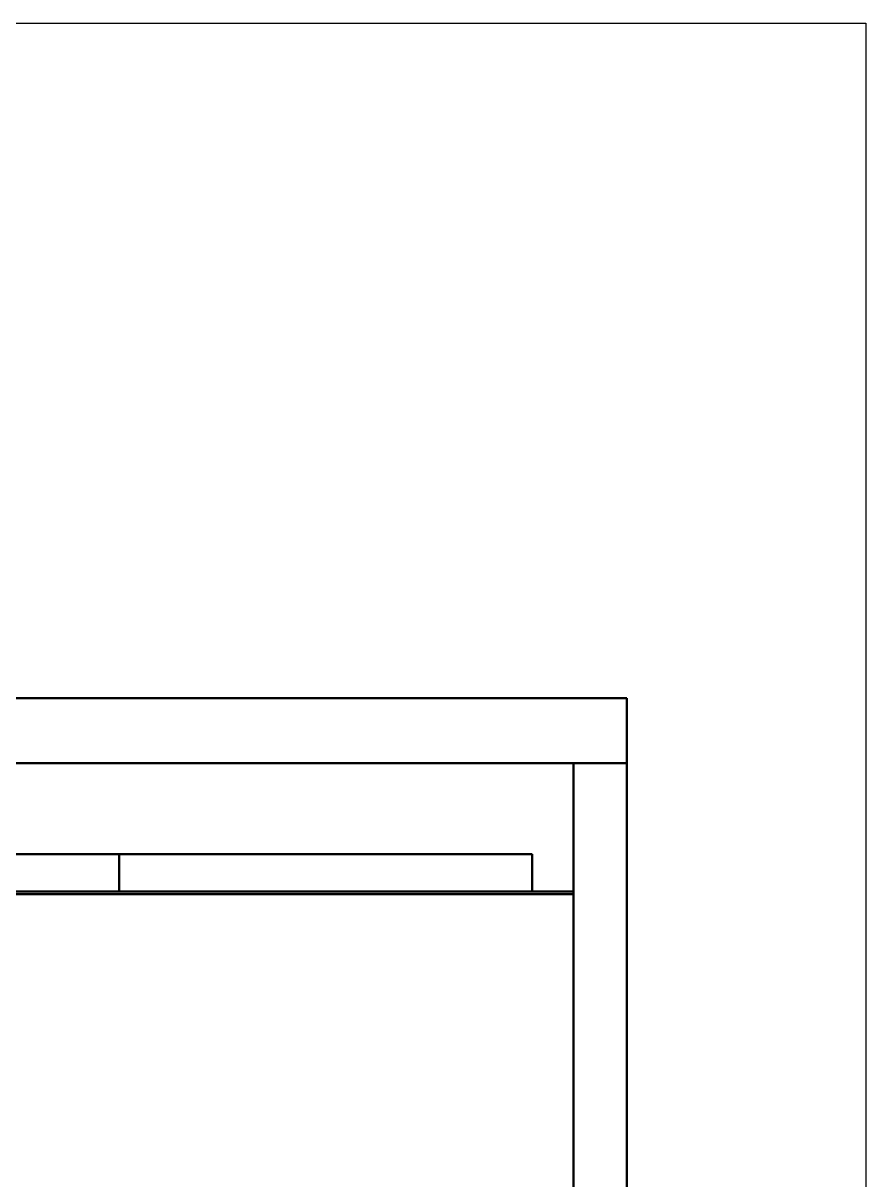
# Model space of a CAD drawing. Header units: millimetres. Extents: x -2854 to 202754, y -48725 to 27067.
# Drawn here: x 182670 to 183319, y -40361 to -39470 of the extents above; entities that cross this region are included whole.
import ezdxf

# ---------------------------------------------------------------- set-up
doc = ezdxf.new("R2010")
doc.units = ezdxf.units.MM
doc.layers.add('AM_0', color=7, linetype='Continuous', lineweight=50)
doc.layers.add('LDCarFrame-AM_0', color=7, linetype='Continuous', lineweight=50)
doc.layers.add('AM_VIEWS', color=1, linetype='Continuous', lineweight=25, plot=False)

# ---------------------------------------------------------------- blocks, each defined once
blk = doc.blocks.new('LD_20260610085845_000003D5')
at = {"layer": 'LDCarFrame-AM_0'}
for p, q in [((841, 2679), (-841, 2679)), ((841, 2629), (841, 2679)), ((-841, 2629), (841, 2629)), ((800, 2530), (-800, 2530)), ((-800, 2528), (800, 2528)), ((800, 2528), (800, 2530))]:
    blk.add_line(p, q, dxfattribs=at)
blk = doc.blocks.new('LD_20260610085845_000003D9')
at = {"layer": 'AM_0'}
for p, q in [((-350, -70), (-558.9, -70)), ((-32, -70), (-350, -70)), ((-350, -70), (-350, -99)), ((-350, -99), (-350, -70)), ((-32, -99), (-32, -70))]:
    blk.add_line(p, q, dxfattribs=at)
blk = doc.blocks.new('LD_20260610085845_000003E3')
at = {"layer": 'AM_0'}
for p, q in [((41, 2500), (0, 2500)), ((0, 2500), (0, 58)), ((41, 58), (41, 2500))]:
    blk.add_line(p, q, dxfattribs=at)
blk = doc.blocks.new('LD_20260610085845_000003ED')
at = {"layer": 'AM_0'}
for p, q in [((175, 2500), (-1425, 2500)), ((175, 2401), (175, 2500)), ((175, 2000), (175, 2399))]:
    blk.add_line(p, q, dxfattribs=at)

msp = doc.modelspace()

# ---------------------------------------------------------------- linework, layer by layer
at = {"layer": 'AM_VIEWS'}
msp.add_lwpolyline([(181069.2, -39469.79), (183319.2, -39469.79), (183319.2, -43033.79), (181069.2, -43033.79)], close=True, dxfattribs=at)

# ---------------------------------------------------------------- block references
for name, p in [('LD_20260610085845_000003D5', (182294.2, -42668.79)), ('LD_20260610085845_000003ED', (182919.2, -42539.79)), ('LD_20260610085845_000003E3', (183094.2, -42539.79)), ('LD_20260610085845_000003D9', (183094.2, -40039.79))]:
    msp.add_blockref(name, p)

doc.saveas('drawing.dxf')
